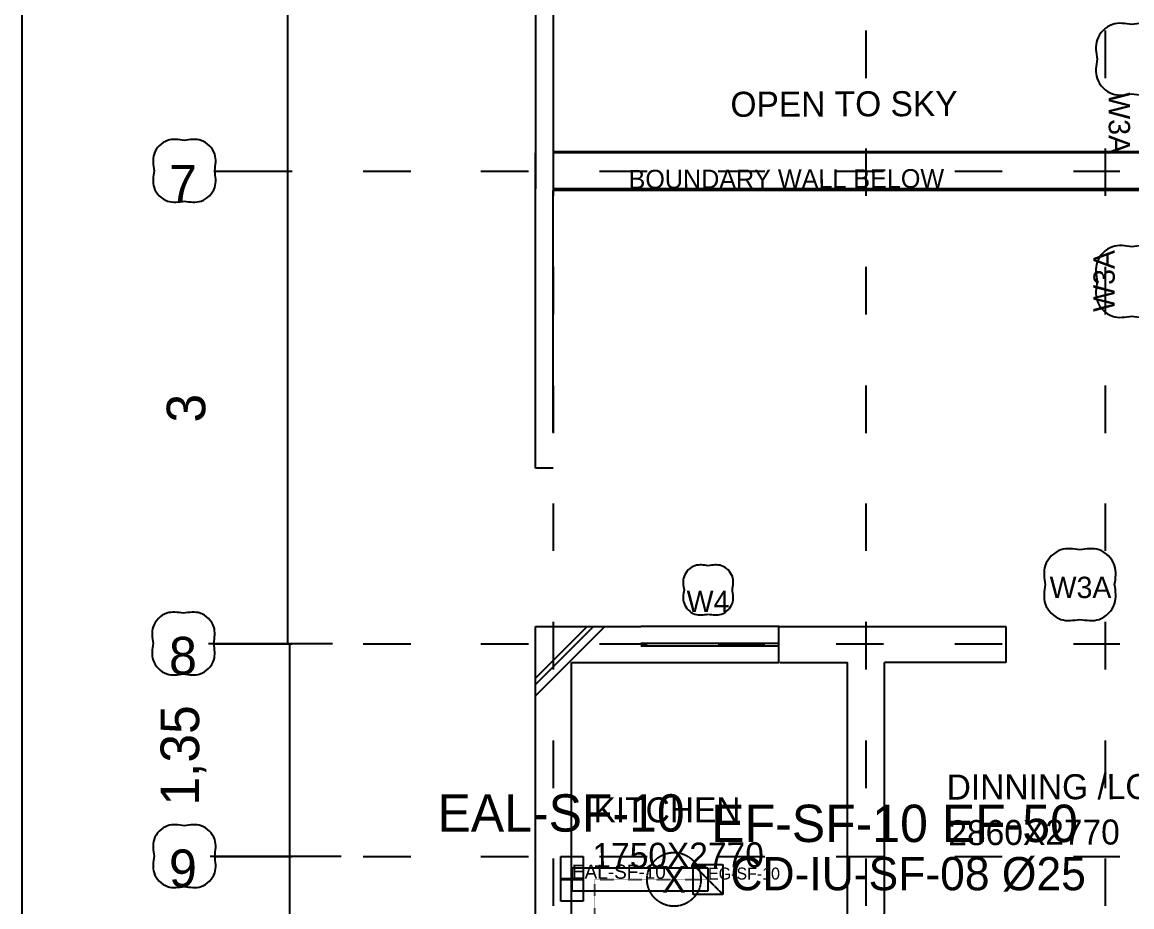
# Model space of a CAD drawing. Header units: millimetres. Extents: x 30 to 56197, y -4580 to 38782.
# Drawn here: x 2132 to 9561, y 15467 to 21391 of the extents above; entities that cross this region are included whole.
import ezdxf
from ezdxf.enums import TextEntityAlignment as Align

# ---------------------------------------------------------------- set-up
doc = ezdxf.new("R2010")
doc.units = ezdxf.units.MM
doc.linetypes.add('DASHED', pattern=[1.524, 1.27, -0.254])
doc.linetypes.add('DOT', pattern=[0.508, 0, -0.508])
for name, color, linetype in [('A-ARCH-REF', 8, 'CONTINUOUS'), ('M-ANNO', 7, 'CONTINUOUS'), ('M-DUCT-EXHS', 6, 'DASHED'), ('M-PIPE-COND', 140, 'DOT')]:
    doc.layers.add(name, color=color, linetype=linetype)

msp = doc.modelspace()

# ---------------------------------------------------------------- linework, layer by layer
at = {"layer": 'A-ARCH-REF'}
for p, q in [((2132.1, 2451.8), (2132.1, 38781.7)), ((3909.2, 23564.8), (3909.2, 20393.1)), ((5568.5, 22387.9), (5568.5, 20275.5)), ((5686.2, 22140.8), (5686.2, 20522.6)), ((5686.2, 21334.6), (5686.2, 21016.9)), ((7781, 21334.6), (7781, 21016.9)), ((9381.6, 21334.6), (9381.6, 21016.9)), ((5568.5, 18404.2), (5568.5, 20516.7)), ((5686.2, 20546.1), (5686.2, 20228.4)), ((9834.7, 20522.6), (5686.2, 20522.6)), ((9834.7, 20516.7), (5686.2, 20516.7)), ((7781, 20546.1), (7781, 20228.4)), ((9381.6, 20546.1), (9381.6, 20228.4)), ((3414.9, 20393.1), (3938.6, 20393.1)), ((3909.2, 20393.1), (3909.2, 17227.4)), ((4415.2, 20393.1), (4733, 20393.1)), ((5203.7, 20393.1), (5521.5, 20393.1)), ((5998.1, 20393.1), (6315.9, 20393.1)), ((6792.5, 20393.1), (7104.4, 20393.1)), ((7581, 20393.1), (7898.7, 20393.1)), ((8375.4, 20393.1), (8693.1, 20393.1)), ((9169.8, 20393.1), (9481.6, 20393.1)), ((9834.7, 20275.5), (5686.2, 20275.5)), ((5686.2, 18645.5), (5686.2, 20263.7)), ((9834.7, 20263.7), (5686.2, 20263.7)), ((5686.2, 19751.7), (5686.2, 19434)), ((7781, 19751.7), (7781, 19434)), ((9381.6, 19751.7), (9381.6, 19434)), ((5686.2, 18957.4), (5686.2, 18639.6)), ((7781, 18957.4), (7781, 18639.6)), ((9381.6, 18957.4), (9381.6, 18639.6)), ((5686.2, 18404.2), (5568.5, 18404.2)), ((5686.2, 18168.9), (5686.2, 17851.1)), ((7781, 18168.9), (7781, 17851.1)), ((9381.6, 18168.9), (9381.6, 17851.1)), ((5568.5, 16956.7), (5956.9, 17345.1)), ((5568.5, 16997.9), (5915.7, 17345.1)), ((5568.5, 16880.2), (6033.4, 17345.1)), ((5568.5, 14944.2), (5568.5, 17345.1)), ((5568.5, 17345.1), (5809.8, 17345.1)), ((5686.2, 17374.5), (5686.2, 17056.7)), ((5809.8, 17345.1), (6274.7, 17345.1)), ((7198.5, 17345.1), (6274.7, 17345.1)), ((7198.5, 17345.1), (7904.6, 17345.1)), ((7198.5, 17103.8), (7198.5, 17345.1)), ((7781, 17374.5), (7781, 17056.7)), ((7904.6, 17345.1), (8716.7, 17345.1)), ((8716.7, 17345.1), (8716.7, 17103.8)), ((9381.6, 17374.5), (9381.6, 17056.7)), ((4209.3, 17227.4), (3379.6, 17227.4)), ((4144.5, 17227.4), (3391.3, 17227.4)), ((3414.9, 17227.4), (3938.6, 17227.4)), ((3920.9, 17227.4), (3920.9, 15803.4)), ((4415.2, 17227.4), (4733, 17227.4)), ((5203.7, 17227.4), (5521.5, 17227.4)), ((5998.1, 17227.4), (6315.9, 17227.4)), ((6274.7, 17233.3), (7198.5, 17233.3)), ((6274.7, 17215.6), (7198.5, 17215.6)), ((6792.5, 17227.4), (7104.4, 17227.4)), ((7581, 17227.4), (7898.7, 17227.4)), ((8375.4, 17227.4), (8693.1, 17227.4)), ((9169.8, 17227.4), (9481.6, 17227.4)), ((5809.8, 14944.2), (5809.8, 17103.8)), ((5809.8, 17103.8), (6274.7, 17103.8)), ((6274.7, 17103.8), (7198.5, 17103.8)), ((7204.4, 17103.8), (7657.5, 17103.8)), ((7657.5, 15126.7), (7657.5, 17103.8)), ((7904.6, 15126.7), (7904.6, 17103.8)), ((8716.7, 17103.8), (7904.6, 17103.8)), ((5686.2, 16580.1), (5686.2, 16262.3)), ((7781, 16580.1), (7781, 16262.3)), ((9381.6, 16580.1), (9381.6, 16262.3)), ((4268.1, 15803.4), (3391.3, 15803.4)), ((4162.2, 15803.4), (3391.3, 15803.4)), ((3414.9, 15803.4), (3938.6, 15803.4)), ((3920.9, 15803.4), (3920.9, 14055.7)), ((4415.2, 15803.4), (4733, 15803.4)), ((5203.7, 15803.4), (5521.5, 15803.4)), ((5686.2, 15791.6), (5686.2, 15473.8)), ((5998.1, 15803.4), (6315.9, 15803.4)), ((6792.5, 15803.4), (7104.4, 15803.4)), ((7581, 15803.4), (7898.7, 15803.4)), ((7781, 15791.6), (7781, 15473.8)), ((8375.4, 15803.4), (8693.1, 15803.4)), ((9169.8, 15803.4), (9481.6, 15803.4)), ((9381.6, 15791.6), (9381.6, 15473.8))]:
    msp.add_line(p, q, dxfattribs=at)
for points in [[(9561.1, 21375.8), (9432.7, 21375.8), (9328.6, 21271.8), (9328.6, 21143.4)], [(9793.5, 21143.4), (9793.5, 21271.8), (9689.4, 21375.8), (9561.1, 21375.8)], [(9328.6, 21143.4), (9328.6, 21015), (9432.7, 20911), (9561.1, 20911)], [(9561.1, 20911), (9689.4, 20911), (9793.5, 21015), (9793.5, 21143.4)], [(3217.7, 20599.1), (3105.6, 20599.1), (3014.7, 20508.2), (3014.7, 20396.1)], [(3420.8, 20396.1), (3420.8, 20508.2), (3329.9, 20599.1), (3217.7, 20599.1)], [(3014.7, 20396.1), (3014.7, 20284), (3105.6, 20193.1), (3217.7, 20193.1)], [(3217.7, 20193.1), (3329.9, 20193.1), (3420.8, 20284), (3420.8, 20396.1)], [(9561.1, 19887.1), (9432.7, 19887.1), (9328.6, 19783), (9328.6, 19654.7)], [(9793.5, 19654.7), (9793.5, 19783), (9689.4, 19887.1), (9561.1, 19887.1)], [(9328.6, 19654.7), (9328.6, 19526.3), (9432.7, 19422.2), (9561.1, 19422.2)], [(9561.1, 19422.2), (9689.4, 19422.2), (9793.5, 19526.3), (9793.5, 19654.7)], [(9213.9, 17857), (9085.5, 17857), (8981.5, 17752.9), (8981.5, 17624.6)], [(9446.3, 17624.6), (9446.3, 17752.9), (9342.3, 17857), (9213.9, 17857)], [(6724.8, 17751.1), (6635.4, 17751.1), (6563, 17678.6), (6563, 17589.3)], [(6886.6, 17589.3), (6886.6, 17678.6), (6814.2, 17751.1), (6724.8, 17751.1)], [(8981.5, 17624.6), (8981.5, 17496.2), (9085.5, 17392.1), (9213.9, 17392.1)], [(9213.9, 17392.1), (9342.3, 17392.1), (9446.3, 17496.2), (9446.3, 17624.6)], [(6563, 17589.3), (6563, 17499.9), (6635.4, 17427.4), (6724.8, 17427.4)], [(6724.8, 17427.4), (6814.2, 17427.4), (6886.6, 17499.9), (6886.6, 17589.3)], [(3211.9, 17433.3), (3099.7, 17433.3), (3008.9, 17342.4), (3008.9, 17230.3)], [(3414.9, 17230.3), (3414.9, 17342.4), (3324, 17433.3), (3211.9, 17433.3)], [(3008.9, 17230.3), (3008.9, 17118.2), (3099.7, 17027.3), (3211.9, 17027.3)], [(3211.9, 17027.3), (3324, 17027.3), (3414.9, 17118.2), (3414.9, 17230.3)], [(3217.7, 16009.3), (3105.6, 16009.3), (3014.7, 15918.4), (3014.7, 15806.3)], [(3420.8, 15806.3), (3420.8, 15918.4), (3329.9, 16009.3), (3217.7, 16009.3)], [(3014.7, 15806.3), (3014.7, 15694.2), (3105.6, 15603.3), (3217.7, 15603.3)], [(3217.7, 15603.3), (3329.9, 15603.3), (3420.8, 15694.2), (3420.8, 15806.3)]]:
    msp.add_spline(points, degree=3, dxfattribs=at)
at = {"layer": 'M-DUCT-EXHS'}
msp.add_line((6623.8, 15749.9), (6823.8, 15549.9), dxfattribs=at)
for points in [[(5737.7, 15804.8), (5887.7, 15804.8), (5887.7, 15504.8), (5737.7, 15504.8)], [(6623.8, 15749.9), (6823.8, 15749.9), (6823.8, 15549.9), (6623.8, 15549.9)]]:
    msp.add_lwpolyline(points, close=True, dxfattribs=at)
at = {"layer": 'M-DUCT-EXHS', "linetype": 'DASHED'}
for points in [[(6723.8, 15724.9), (5812.7, 15724.9), (5812.7, 15574.9), (6723.8, 15574.9)], [(5887.7, 15649.9), (5887.7, 15654.8), (5737.7, 15654.8), (5737.7, 15649.9)]]:
    msp.add_lwpolyline(points, close=True, dxfattribs=at)
at = {"layer": 'M-DUCT-EXHS'}
msp.add_circle((6495.8, 15650.9), 180, dxfattribs=at)
at = {"layer": 'M-PIPE-COND', "linetype": 'DOT'}
msp.add_lwpolyline([(5965.7, 11881.4), (5965.7, 15649.9), (6723.8, 15649.9)], dxfattribs=at)

# ---------------------------------------------------------------- texts
at = {"layer": 'A-ARCH-REF'}
for s, height, rotation, p in [('OPEN TO SKY', 167.747, 0.19767, (6874.2, 20757.3)), ('W3A', 142.72, -90, (9406.6, 20921.5)), ('BOUNDARY WALL BELOW', 125.809, 0.14267, (6191.9, 20276.4)), ('W3A', 142.72, 90, (9447, 19451.6)), ('3', 258.3, 90, (3358, 18710.2)), ('1,35', 258.29, 90, (3316.8, 16144.6)), ('DINNING /LOUNGE', 167.749, 0.1484, (8321.9, 16185.1)), ('2860X2770', 167.75, 0.2584, (8333.3, 15879.2)), ('1750X2770', 167.75, 0.2584, (5950.2, 15726.2))]:
    msp.add_text(s, height=height, rotation=rotation, dxfattribs=at).set_placement(p)
for s, height, p in [('7', 251.6, (3114.8, 20183.2)), ('W3A', 142.72, (9010.9, 17534.8)), ('W4', 142.72, (6580.6, 17440.6)), ('8', 251.6, (3114.8, 17023.3)), ('KITCHEN', 167.75, (5956.9, 16032.2)), ('9', 251.6, (3114.8, 15599.3))]:
    msp.add_text(s, height=height, dxfattribs=at).set_placement(p)
at = {"layer": 'M-ANNO'}
for s, height, p in [('EAL-SF-10', 250.2, (4912.7, 15970.5)), ('EF-SF-10 EF-50', 250.2, (6745.8, 15900.9)), ('EAL-SF-10', 95, (5812.7, 15654.8)), ('EG-SF-10', 80, (6723.8, 15649.9))]:
    msp.add_text(s, height=height, dxfattribs=at).set_placement(p)
at = {"layer": 'M-DUCT-EXHS'}
msp.add_text('X', height=180, dxfattribs=at).set_placement((6495.8, 15650.9), align=Align.MIDDLE_CENTER)
at = {"layer": 'M-PIPE-COND'}
msp.add_text('CD-IU-SF-08 Ø25', height=222.4, dxfattribs=at).set_placement((6873.8, 15577.9))

doc.saveas('drawing.dxf')
